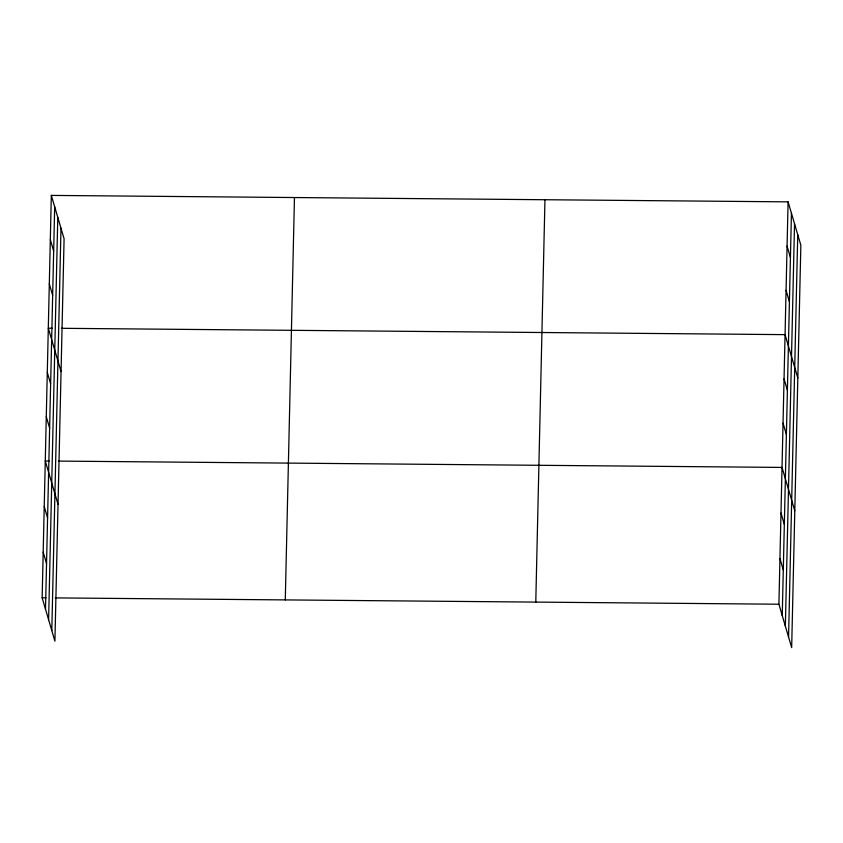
<?xml version="1.0" encoding="UTF-8"?>
<svg xmlns="http://www.w3.org/2000/svg" width="843" height="843" viewBox="0 0 843 843"><rect width="100%" height="100%" fill="white"/><g stroke="black" fill="none" stroke-linecap="round" stroke-linejoin="round"><path stroke-width="1.26" d="M51.328 195.407L64.089 238.78L54.911 641.144L42.15 597.782L51.328 195.407L788.089 201.856L800.85 245.218L791.672 647.593L778.911 604.22L788.089 201.856M45.501 609.162L54.679 206.788M48.609 619.721L57.788 217.346M51.802 630.596L60.991 228.221M285.282 599.91L294.46 197.536M535.779 602.102L544.957 199.728M782.251 615.611L791.44 213.237M785.36 626.159L794.538 223.795M788.563 637.034L797.741 234.67M52.245 328.222L48.304 328.19L61.065 371.563M61.444 328.306L785.054 334.639L797.815 378.001M49.21 461.005L45.269 460.973L58.03 504.335M58.409 461.089L782.03 467.422L794.791 510.784M42.15 597.782L46.091 597.813M55.29 597.898L778.911 604.22M787.077 246.114L790.428 257.494M786.066 290.371L789.417 301.762M784.043 378.897L787.394 390.277M783.042 423.154L786.393 434.545M780.987 513.018L784.338 524.399M779.944 558.624L783.295 570.005M50.317 239.675L53.667 251.056M49.315 283.933L52.666 295.313M47.292 372.448L50.643 383.839M46.281 416.716L49.632 428.096M44.226 506.58L47.577 517.96M43.193 552.176L46.544 563.556"/></g></svg>
